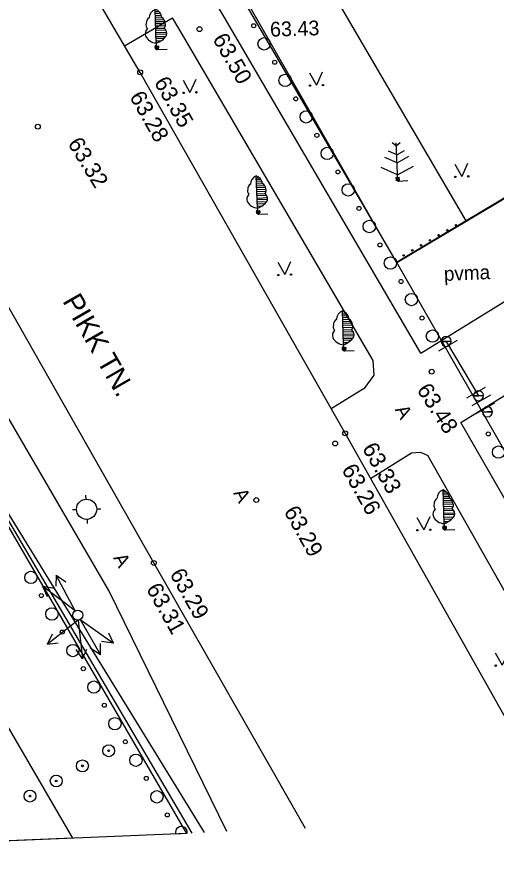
# Model space of a CAD drawing. Extents: x 641680 to 641799, y 6457000 to 6457110.
# Drawn here: x 641707.45 to 641731.14, y 6456999.92 to 6457041.55 of the extents above; entities that cross this region are included whole.
import ezdxf

# ---------------------------------------------------------------- set-up
doc = ezdxf.new("R2010")
doc.units = 0
for name, color, linetype in [('Level 10', 7, 'Continuous'), ('Level 11', 7, 'Continuous'), ('Level 12', 7, 'Continuous'), ('Level 14', 7, 'Continuous'), ('Level 15', 7, 'Continuous'), ('Level 17', 7, 'Continuous'), ('Level 30', 7, 'Continuous'), ('Level 4', 7, 'Continuous'), ('Level 40', 7, 'Continuous'), ('Level 49', 7, 'Continuous'), ('Level 5', 7, 'Continuous'), ('Level 54', 7, 'Continuous'), ('Level 55', 7, 'Continuous'), ('Level 6', 7, 'Continuous'), ('Level 7', 7, 'Continuous'), ('Level 8', 7, 'Continuous'), ('PUUDPQQSAD', 7, 'Continuous')]:
    doc.layers.add(name, color=color, linetype=linetype)

# ---------------------------------------------------------------- blocks, each defined once
blk = doc.blocks.new('BR')
at = {"layer": 'PUUDPQQSAD'}
blk.add_circle((0, 0), 43.2, dxfattribs=at)
blk = doc.blocks.new('NOOL3')
at = {"layer": 'Level 11'}
for p, q in [((0, 0), (1924.78, -0.19)), ((1924.78, -0.19), (1467.36, 264.49)), ((1924.78, -0.19), (1419.83, -264.81))]:
    blk.add_line(p, q, dxfattribs=at)
blk = doc.blocks.new('BL2')
at = {"layer": 'PUUDPQQSAD'}
for p, q in [((-7, 29), (-46, 184)), ((-44, 175), (-29, 178)), ((-41, 166), (-20, 171)), ((-39, 155), (-12, 162)), ((-36, 146), (-7, 153)), ((-34, 136), (5, 146)), ((11, 137), (-31, 126)), ((-30, 118), (16, 130)), ((18, 118), (-27, 107)), ((-24, 97), (16, 107)), ((25, 99), (-22, 87)), ((-19, 78), (31, 90)), ((33, 81), (-17, 69)), ((-15, 59), (30, 69)), ((22, 57), (-12, 49)), ((-10, 39), (11, 44)), ((-7, 29), (0, 0)), ((17, 25), (0, 0)), ((0, 0), (50, 0)), ((17, 25), (108, 157)), ((23, 33), (40, 21)), ((57, 21), (28, 41)), ((35, 50), (72, 23)), ((83, 29), (40, 59)), ((45, 66), (88, 36)), ((91, 47), (51, 74)), ((57, 82), (90, 59)), ((100, 65), (62, 91)), ((69, 101), (108, 74)), ((110, 82), (74, 107)), ((79, 115), (112, 93)), ((85, 124), (110, 107)), ((91, 132), (114, 116)), ((97, 141), (115, 128)), ((102, 148), (114, 140))]:
    blk.add_line(p, q, dxfattribs=at)
for centre, radius, start, end in [((-47, 118), 27.5, 131.0525, 195.0635), ((-51, 107), 23.6, 172.6355, 238.0275), ((-36, 68), 32.8, 144.3865, 211.7665), ((-23, 148), 43, 121.6135, 192.6895), ((-17, 90), 61.2, 219.0975, 278.9605), ((-53, 137), 48.1, 19.5625, 82.2205), ((-18, 122), 32.6, 18.4205, 71.5505), ((-56, 112), 96.5, 300.5785, 337.4485), ((56, 72), 61.2, 170.5745, 230.4375), ((27, 72), 32.8, 95.8635, 163.2435), ((-3, 119), 21.2, 325.8415, 39.5815), ((0, 77), 32.8, 356.2765, 63.6565), ((47, 117), 96.5, 252.0555, 288.9255), ((47, 109), 23.6, 124.1125, 189.5045), ((57, 113), 27.5, 82.5295, 146.5405), ((95, 115), 43, 73.0905, 144.1665), ((58, 51), 32.8, 307.7535, 15.1335), ((87, 81), 21.2, 277.3185, 351.0585), ((68, 130), 48.1, 331.0395, 33.6975), ((80, 94), 32.6, 329.8975, 23.0275)]:
    blk.add_arc(centre, radius, start, end, dxfattribs=at)
blk = doc.blocks.new('KMURU2')
at = {"layer": 'Level 6'}
for p in [(-318, 628), (318, 628), (0, 0), (0, 0)]:
    blk.add_line(p, (0, 0), dxfattribs=at)
for centre in [(-318, -8), (318, -8)]:
    blk.add_circle(centre, 34.5, dxfattribs=at)
blk = doc.blocks.new('AAP2')
at = {"layer": 'Level 6'}
blk.add_circle((0, 0), 34.5, dxfattribs=at)
blk = doc.blocks.new('BM2')
at = {"layer": 'PUUDPQQSAD'}
for p, q in [((-35, 83), (-102, 87)), ((-12, 28), (-101, 34)), ((-50, 120), (-95, 123)), ((-68, 161), (-92, 167)), ((0, 0), (-74, 175)), ((-68, 161), (-55, 183)), ((-50, 120), (-21, 154)), ((12, 27), (-45, 96)), ((-35, 83), (9, 134)), ((-12, 28), (47, 96)), ((36, 82), (-7, 134)), ((0, 0), (76, 174)), ((0, 0), (50, 0)), ((12, 27), (101, 32)), ((52, 119), (24, 153)), ((36, 82), (103, 86)), ((52, 119), (97, 121)), ((70, 160), (58, 182)), ((70, 160), (95, 166))]:
    blk.add_line(p, q, dxfattribs=at)
blk = doc.blocks.new('PM5')
at = {"layer": 'Level 11'}
for p, q in [((0, 0), (-250, 0)), ((-250, 0), (0, 0)), ((250, 0), (0, 0)), ((0, 0), (250, 0))]:
    blk.add_line(p, q, dxfattribs=at)
for start, end in [(0, 180), (180, 0)]:
    blk.add_arc((0, 0), 250, start, end, dxfattribs=at)
blk = doc.blocks.new('PP3')
at = {"layer": 'Level 11'}
blk.add_circle((0, 0), 250, dxfattribs=at)
blk = doc.blocks.new('BH')
at = {"layer": 'Level 7'}
for centre, radius in [((0, 0), 293), ((990, 0), 95.9)]:
    blk.add_circle(centre, radius, dxfattribs=at)
blk = doc.blocks.new('KP3')
at = {"layer": 'Level 14'}
for p, q in [((-2, 501), (-2, 702)), ((-501, -1), (-697, -1)), ((497, -4), (705, -4)), ((1, -500), (1, -705))]:
    blk.add_line(p, q, dxfattribs=at)
blk.add_circle((0, 0), 500, dxfattribs=at)
blk = doc.blocks.new('BR0')
at = {"layer": 'Level 7'}
blk.add_circle((0, 0), 294, dxfattribs=at)
blk = doc.blocks.new('BL4')
at = {"layer": 'Level 7'}
for p, q in [((0, 300), (0, 1900)), ((0, 1800), (150, 1800)), ((0, 1710), (220, 1710)), ((0, 1600), (280, 1600)), ((0, 1500), (300, 1500)), ((0, 1400), (400, 1400)), ((440, 1300), (0, 1300)), ((0, 1220), (470, 1220)), ((460, 1100), (0, 1100)), ((0, 1000), (410, 1000)), ((480, 900), (0, 900)), ((0, 800), (520, 800)), ((520, 710), (0, 710)), ((0, 610), (460, 600)), ((350, 500), (0, 500)), ((0, 400), (210, 400)), ((0, 300), (0, 0)), ((0, 0), (500, 0))]:
    blk.add_line(p, q, dxfattribs=at)
for centre, radius, start, end in [((130, 1490), 430, 107.592, 178.668), ((-179, 1454), 481, 5.541, 68.199), ((-230, 1164), 236, 158.614, 224.006), ((-175, 1255), 275, 117.031, 181.042), ((125, 1225), 326, 4.399, 57.529), ((258, 1158), 212, 311.82, 25.56), ((-188, 750), 328, 130.365, 197.745), ((188, 750), 328, 342.255, 49.635), ((54, 909), 612, 205.076, 264.939), ((-275, 1225), 965, 286.557, 323.427)]:
    blk.add_arc(centre, radius, start, end, dxfattribs=at)
blk = doc.blocks.new('KMURU4')
at = {"layer": 'Level 6'}
for p in [(-318, 628), (318, 628), (0, 0), (0, 0)]:
    blk.add_line(p, (0, 0), dxfattribs=at)
for centre in [(-318, -8), (318, -8)]:
    blk.add_circle(centre, 34.5, dxfattribs=at)
blk = doc.blocks.new('AAP3')
at = {"layer": 'Level 6'}
blk.add_circle((0, 0), 34.5, dxfattribs=at)
blk = doc.blocks.new('BM3')
at = {"layer": 'Level 7'}
for p, q in [((0, 1750), (-200, 1900)), ((0, 0), (0, 1900)), ((0, 1750), (200, 1900)), ((0, 1300), (-400, 1500)), ((0, 1300), (400, 1500)), ((0, 900), (-600, 1200)), ((0, 900), (600, 1200)), ((0, 300), (-800, 700)), ((0, 300), (800, 700)), ((0, 0), (500, 0))]:
    blk.add_line(p, q, dxfattribs=at)
blk = doc.blocks.new('BH0')
at = {"layer": 'Level 7'}
for centre, radius in [((0, 0), 293), ((990, 0), 95.9)]:
    blk.add_circle(centre, radius, dxfattribs=at)
blk = doc.blocks.new('PM6')
at = {"layer": 'Level 12'}
for p, q in [((0, 0), (-250, 0)), ((-250, 0), (0, 0)), ((250, 0), (0, 0)), ((0, 0), (250, 0))]:
    blk.add_line(p, q, dxfattribs=at)
for start, end in [(0, 180), (180, 0)]:
    blk.add_arc((0, 0), 250, start, end, dxfattribs=at)
blk = doc.blocks.new('PP4')
at = {"layer": 'Level 12'}
blk.add_circle((0, 0), 250, dxfattribs=at)

msp = doc.modelspace()

# ---------------------------------------------------------------- linework, layer by layer
at = {"layer": 'Level 10'}
for points in [[(641714.154, 6457050.462), (641717.42, 6457052.412), (641751.603, 6457072.831), (641763.883, 6457051.837), (641729.657, 6457031.477), (641726.215, 6457029.426)], [(641729.657, 6457031.477), (641717.42, 6457052.412), (641751.603, 6457072.831), (641763.872, 6457051.857)], [(641726.219, 6457029.426), (641763.883, 6457051.837), (641779.001, 6457026), (641740.865, 6457003.868)]]:
    msp.add_lwpolyline(points, close=True, dxfattribs=at)
for points in [[(641683.251, 6457022.002), (641694.124, 6457028.62), (641698.433, 6457031.133), (641715.83, 6457001.238)], [(641683.24, 6457022.276), (641694.121, 6457028.624), (641710.196, 6457001.002)], [(641710.196, 6457001.002), (641684.174, 6456999.915), (641683.24, 6457022.276)], [(641715.83, 6457001.238), (641684.174, 6456999.915), (641683.251, 6457022.002)]]:
    msp.add_lwpolyline(points, dxfattribs=at)
at = {"layer": 'Level 12'}
for p, q in [((641710.337, 6457012.229), (641708.719, 6457013.441)), ((641708.719, 6457013.441), (641708.94, 6457012.93)), ((641708.719, 6457013.441), (641709.307, 6457013.345)), ((641710.483, 6457011.761), (641708.969, 6457010.571)), ((641710.58, 6457011.793), (641712.23, 6457010.625)), ((641708.969, 6457010.571), (641709.204, 6457011.094)), ((641712.23, 6457010.625), (641711.996, 6457011.129)), ((641712.23, 6457010.625), (641711.64, 6457010.704)), ((641708.969, 6457010.571), (641709.491, 6457010.643))]:
    msp.add_line(p, q, dxfattribs=at)
for points in [[(641714.154, 6457050.462), (641717.42, 6457052.412), (641751.603, 6457072.831), (641763.883, 6457051.837), (641729.657, 6457031.477), (641726.215, 6457029.426)], [(641729.657, 6457031.477), (641717.42, 6457052.412), (641751.603, 6457072.831), (641763.872, 6457051.857)], [(641726.219, 6457029.426), (641763.883, 6457051.837), (641779.001, 6457026), (641740.865, 6457003.868)]]:
    msp.add_lwpolyline(points, close=True, dxfattribs=at)
for points in [[(641683.251, 6457022.002), (641694.124, 6457028.62), (641698.433, 6457031.133), (641715.83, 6457001.238)], [(641683.24, 6457022.276), (641694.121, 6457028.624), (641710.196, 6457001.002)], [(641710.196, 6457001.002), (641684.174, 6456999.915), (641683.24, 6457022.276)], [(641715.83, 6457001.238), (641684.174, 6456999.915), (641683.251, 6457022.002)]]:
    msp.add_lwpolyline(points, dxfattribs=at)
at = {"layer": 'Level 30'}
for centre in [(641716.477, 6457040.947), (641713.541, 6457038.815), (641708.489, 6457036.135), (641727.95, 6457024.033), (641723.671, 6457020.99), (641723.183, 6457020.491), (641719.283, 6457017.695), (641714.221, 6457014.591)]:
    msp.add_circle(centre, 0.12, dxfattribs=at)
at = {"layer": 'Level 4'}
for p, q in [((641728.303, 6457025.061), (641729.223, 6457025.589)), ((641728.67, 6457025.528), (641730.263, 6457022.845)), ((641716.118, 6457001.25), (641702.553, 6457024.299)), ((641729.681, 6457022.747), (641730.601, 6457023.275)), ((641729.948, 6457022.369), (641730.868, 6457022.897)), ((641730.153, 6457021.976), (641731.072, 6457022.504))]:
    msp.add_line(p, q, dxfattribs=at)
for centre in [(641716.477, 6457040.947), (641713.541, 6457038.815), (641708.489, 6457036.135), (641727.95, 6457024.033), (641723.671, 6457020.99), (641723.183, 6457020.491), (641719.283, 6457017.695), (641714.221, 6457014.591)]:
    msp.add_circle(centre, 0.12, dxfattribs=at)
at = {"layer": 'Level 40'}
for points in [[(641726.219, 6457029.426), (641713.991, 6457050.372), (641751.603, 6457072.831), (641763.883, 6457051.837)], [(641740.865, 6457003.868), (641726.219, 6457029.426), (641763.883, 6457051.837), (641779.001, 6457026)]]:
    msp.add_lwpolyline(points, close=True, dxfattribs=at)
for points in [[(641683.251, 6457022.002), (641694.124, 6457028.62), (641698.433, 6457031.133), (641715.83, 6457001.238)], [(641715.83, 6457001.238), (641684.174, 6456999.915), (641683.251, 6457022.002)]]:
    msp.add_lwpolyline(points, dxfattribs=at)
at = {"layer": 'Level 49'}
msp.add_line((641726.219, 6457029.426), (641726.219, 6457029.426), dxfattribs=at)
at = {"layer": 'Level 5'}
for p, q in [((641712.77, 6457040.129), (641715.143, 6457041.503)), ((641712.77, 6457040.129), (641715.143, 6457041.503)), ((641727.412, 6457024.952), (641738.038, 6457031.503)), ((641727.412, 6457024.952), (641738.038, 6457031.503)), ((641729.39, 6457021.531), (641740.362, 6457028.337)), ((641729.39, 6457021.531), (641740.362, 6457028.337)), ((641722.975, 6457022.216), (641724.656, 6457023.253)), ((641722.975, 6457022.216), (641724.656, 6457023.253)), ((641724.929, 6457018.763), (641726.958, 6457020.022)), ((641724.929, 6457018.763), (641726.958, 6457020.022)), ((641737.801, 6457002.155), (641727.761, 6457019.888)), ((641737.801, 6457002.155), (641727.761, 6457019.888))]:
    msp.add_line(p, q, dxfattribs=at)
for points in [[(641734.38, 6457002.012), (641723.671, 6457020.99), (641713.541, 6457038.815), (641700.074, 6457061.77)], [(641734.38, 6457002.012), (641723.671, 6457020.99), (641713.541, 6457038.815), (641700.074, 6457061.77)], [(641721.717, 6457001.483), (641714.221, 6457014.591), (641703.503, 6457033.406), (641686.982, 6457061.422)], [(641721.717, 6457001.483), (641714.221, 6457014.591), (641703.503, 6457033.406), (641686.982, 6457061.422)], [(641717.832, 6457001.321), (641711.992, 6457013.23), (641700.816, 6457032.405), (641684.533, 6457059.93)], [(641717.832, 6457001.321), (641711.992, 6457013.23), (641700.816, 6457032.405), (641684.533, 6457059.93)], [(641727.412, 6457024.952), (641717.595, 6457041.719), (641717.07, 6457042.619)], [(641727.412, 6457024.952), (641717.595, 6457041.719), (641717.07, 6457042.619)], [(641725.063, 6457024.588), (641715.714, 6457040.543), (641715.143, 6457041.503)], [(641725.063, 6457024.588), (641715.714, 6457040.543), (641715.143, 6457041.503)], [(641724.656, 6457023.253), (641725.114, 6457023.857), (641725.063, 6457024.588)], [(641724.656, 6457023.253), (641725.114, 6457023.857), (641725.063, 6457024.588)], [(641740.481, 6457002.267), (641729.39, 6457021.531)], [(641740.481, 6457002.267), (641729.39, 6457021.531)], [(641726.958, 6457020.022), (641727.399, 6457020.061), (641727.761, 6457019.888)], [(641726.958, 6457020.022), (641727.399, 6457020.061), (641727.761, 6457019.888)]]:
    msp.add_lwpolyline(points, dxfattribs=at)
at = {"layer": 'Level 54'}
msp.add_line((641726.219, 6457029.426), (641726.219, 6457029.426), dxfattribs=at)
at = {"layer": 'Level 55'}
msp.add_line((641682.603, 6457056.691), (641716.702, 6457001.274), dxfattribs=at)
at = {"layer": 'Level 7'}
msp.add_lwpolyline([(641715.294, 6457001.215), (641715.868, 6457001.239)], dxfattribs=at)
msp.add_lwpolyline([(641715.294, 6457001.215), (641715.868, 6457001.239)], dxfattribs=at)
msp.add_arc((641715.578, 6457001.281), 0.292, 351.8314, 192.9531, dxfattribs=at)
msp.add_arc((641715.578, 6457001.281), 0.292, 351.8314, 192.9531, dxfattribs=at)
at = {"layer": 'Level 8'}
for p, q in [((641728.303, 6457025.061), (641729.223, 6457025.589)), ((641728.67, 6457025.528), (641730.263, 6457022.845)), ((641716.118, 6457001.25), (641702.553, 6457024.299)), ((641729.681, 6457022.747), (641730.601, 6457023.275)), ((641729.948, 6457022.369), (641730.868, 6457022.897)), ((641730.153, 6457021.976), (641731.072, 6457022.504))]:
    msp.add_line(p, q, dxfattribs=at)

# ---------------------------------------------------------------- block references
at = {"layer": 'Level 11'}
for name, p, xscale, yscale, rotation in [('PM5', (641728.67, 6457025.528), 0.000997595718720879, 0.0009975957187208792, 2.392284612224699), ('PM5', (641730.263, 6457022.845), 0.000997595718720879, 0.0009975957187208792, 2.392284612224699), ('PM5', (641730.703, 6457022.049), 0.000997595718720879, 0.0009975957187208792, 2.392284612224699), ('NOOL3', (641710.337, 6457012.229), 0.0010411884966685981, 0.0010411884966685984, 118.38149468610287), ('PP3', (641710.456, 6457012.009), 0.000997595718720879, 0.0009975957187208792, 2.392284612224699), ('NOOL3', (641710.58, 6457011.793), 0.0010411884966685981, 0.0010411884966685981, -60.07673692803671), ('NOOL3', (641710.483, 6457011.761), 0.000997595718720879, 0.000997595718720879, -83.56387995230327)]:
    msp.add_blockref(name, p, dxfattribs=dict(at, xscale=xscale, yscale=yscale, rotation=rotation))
at = {"layer": 'Level 12', "xscale": 0.000997595718720879, "yscale": 0.0009975957187208792, "rotation": 2.392284612224699}
for name, p in [('PM6', (641728.67, 6457025.528)), ('PM6', (641730.263, 6457022.845)), ('PM6', (641730.703, 6457022.049)), ('PP4', (641710.456, 6457012.009))]:
    msp.add_blockref(name, p, dxfattribs=at)
at = {"layer": 'Level 14', "xscale": 0.000997595718720879, "yscale": 0.0009975957187208792, "rotation": 2.392284612224699}
msp.add_blockref('KP3', (641710.896, 6457017.241), dxfattribs=at)
at = {"layer": 'Level 6', "yscale": 0.0009975957187208792}
for name, p, xscale, rotation in [('KMURU2', (641722.254, 6457038.18), 0.000997595718720879, 2.392284612224699), ('KMURU4', (641722.254, 6457038.18), 0.000997595718720879, 2.392284612224699), ('KMURU2', (641716.005, 6457037.824), 0.000997595718720879, 2.392284612224699), ('KMURU4', (641716.005, 6457037.824), 0.000997595718720879, 2.392284612224699), ('KMURU2', (641729.436, 6457033.675), 0.000997595718720879, 2.392284612224699), ('KMURU4', (641729.436, 6457033.675), 0.000997595718720879, 2.392284612224699), ('AAP2', (641728.723, 6457031.019), 0.0009975957187208788, 29.889667755520914), ('AAP3', (641728.723, 6457031.019), 0.0009975957187208788, 29.889667755520914), ('AAP2', (641729.155, 6457031.268), 0.0009975957187208788, 29.889667755520914), ('AAP3', (641729.155, 6457031.268), 0.0009975957187208788, 29.889667755520914), ('AAP2', (641728.29, 6457030.771), 0.0009975957187208788, 29.889667755520914), ('AAP3', (641728.29, 6457030.771), 0.0009975957187208788, 29.889667755520914), ('AAP2', (641727.425, 6457030.273), 0.0009975957187208788, 29.889667755520914), ('AAP3', (641727.425, 6457030.273), 0.0009975957187208788, 29.889667755520914), ('AAP2', (641727.858, 6457030.522), 0.0009975957187208788, 29.889667755520914), ('AAP3', (641727.858, 6457030.522), 0.0009975957187208788, 29.889667755520914), ('AAP2', (641726.56, 6457029.776), 0.0009975957187208788, 29.889667755520914), ('AAP3', (641726.56, 6457029.776), 0.0009975957187208788, 29.889667755520914), ('AAP2', (641726.993, 6457030.025), 0.0009975957187208788, 29.889667755520914), ('AAP3', (641726.993, 6457030.025), 0.0009975957187208788, 29.889667755520914), ('KMURU2', (641720.684, 6457028.826), 0.000997595718720879, 2.392284612224699), ('KMURU4', (641720.684, 6457028.826), 0.000997595718720879, 2.392284612224699), ('KMURU2', (641727.561, 6457016.226), 0.000997595718720879, 2.392284612224699), ('KMURU4', (641727.561, 6457016.226), 0.000997595718720879, 2.392284612224699), ('KMURU2', (641731.435, 6457009.539), 0.000997595718720879, 2.392284612224699), ('KMURU4', (641731.435, 6457009.539), 0.000997595718720879, 2.392284612224699)]:
    msp.add_blockref(name, p, dxfattribs=dict(at, xscale=xscale, rotation=rotation))
at = {"layer": 'Level 7'}
for name, p, xscale, yscale, rotation in [('BL4', (641714.35, 6457039.949), 0.0010411884966685986, 0.0010411884966685984, 1.8022846122254845), ('BH', (641719.668, 6457040.223), 0.0010411884966685984, 0.0010411884966685984, 119.96691926238765), ('BH0', (641719.668, 6457040.223), 0.0010411884966685984, 0.0010411884966685984, 119.96691926238765), ('BL2', (641714.35, 6457039.949), 0.0010411884966685986, 0.0010411884966685984, 1.8022846122254845), ('BH', (641720.708, 6457038.419), 0.0010411884966685984, 0.0010411884966685984, 119.96691926238765), ('BH0', (641720.708, 6457038.419), 0.0010411884966685984, 0.0010411884966685984, 119.96691926238765), ('BH', (641721.748, 6457036.615), 0.0010411884966685984, 0.0010411884966685984, 119.96691926238765), ('BH0', (641721.748, 6457036.615), 0.0010411884966685984, 0.0010411884966685984, 119.96691926238765), ('BH', (641722.788, 6457034.811), 0.0010411884966685984, 0.0010411884966685984, 119.96691926238765), ('BH0', (641722.788, 6457034.811), 0.0010411884966685984, 0.0010411884966685984, 119.96691926238765), ('BM3', (641726.275, 6457033.447), 0.000997595718720879, 0.0009975957187208792, 2.392284612224699), ('BH', (641723.828, 6457033.007), 0.0010411884966685984, 0.0010411884966685984, 119.96691926238765), ('BH0', (641723.828, 6457033.007), 0.0010411884966685984, 0.0010411884966685984, 119.96691926238765), ('BL4', (641719.359, 6457031.812), 0.000997595718720879, 0.0009975957187208792, 2.392284612224699), ('BM2', (641726.275, 6457033.447), 0.000997595718720879, 0.0009975957187208792, 2.392284612224699), ('BH', (641724.869, 6457031.203), 0.0010411884966685984, 0.0010411884966685984, 119.96691926238765), ('BH0', (641724.869, 6457031.203), 0.0010411884966685984, 0.0010411884966685984, 119.96691926238765), ('BL2', (641719.359, 6457031.812), 0.000997595718720879, 0.0009975957187208792, 2.392284612224699), ('BH', (641725.909, 6457029.399), 0.0010411884966685984, 0.0010411884966685984, 119.96691926238765), ('BH0', (641725.909, 6457029.399), 0.0010411884966685984, 0.0010411884966685984, 119.96691926238765), ('BH', (641726.949, 6457027.595), 0.0010411884966685984, 0.0010411884966685984, 119.96691926238765), ('BH0', (641726.949, 6457027.595), 0.0010411884966685984, 0.0010411884966685984, 119.96691926238765), ('BL4', (641723.604, 6457025.056), 0.0010411884966685986, 0.0010411884966685984, 1.8022846122254845), ('BH', (641727.989, 6457025.791), 0.0010411884966685984, 0.0010411884966685984, 119.96691926238765), ('BH0', (641727.989, 6457025.791), 0.0010411884966685984, 0.0010411884966685984, 119.96691926238765), ('BL2', (641723.604, 6457025.056), 0.0010411884966685986, 0.0010411884966685984, 1.8022846122254845), ('BH', (641731.255, 6457020.065), 0.0010411884966685986, 0.0010411884966685981, 119.54069501052656), ('BH0', (641731.255, 6457020.065), 0.0010411884966685986, 0.0010411884966685981, 119.54069501052656), ('BL4', (641728.573, 6457016.221), 0.0010411884966685986, 0.0010411884966685984, 1.8022846122254845), ('BL2', (641728.573, 6457016.221), 0.0010411884966685986, 0.0010411884966685984, 1.8022846122254845), ('BH', (641708.145, 6457013.874), 0.0010411884966685984, 0.0010411884966685984, -60.11882068112739), ('BH0', (641708.145, 6457013.874), 0.0010411884966685984, 0.0010411884966685984, -60.11882068112739), ('BH', (641709.183, 6457012.069), 0.0010411884966685984, 0.0010411884966685984, -60.11882068112739), ('BH0', (641709.183, 6457012.069), 0.0010411884966685984, 0.0010411884966685984, -60.11882068112739), ('BH', (641710.22, 6457010.263), 0.0010411884966685984, 0.0010411884966685984, -60.11882068112739), ('BH0', (641710.22, 6457010.263), 0.0010411884966685984, 0.0010411884966685984, -60.11882068112739), ('BH', (641711.257, 6457008.457), 0.0010411884966685984, 0.0010411884966685984, -60.11882068112739), ('BH0', (641711.257, 6457008.457), 0.0010411884966685984, 0.0010411884966685984, -60.11882068112739), ('BH', (641712.295, 6457006.652), 0.0010411884966685984, 0.0010411884966685984, -60.11882068112739), ('BH0', (641712.295, 6457006.652), 0.0010411884966685984, 0.0010411884966685984, -60.11882068112739), ('BR0', (641711.988, 6457005.316), 0.0009975957187208792, 0.000997595718720879, -150.07892944746874), ('BR', (641711.988, 6457005.316), 0.0009975957187208792, 0.000997595718720879, -150.07892944746874), ('BH', (641713.332, 6457004.846), 0.0010411884966685984, 0.0010411884966685984, -60.11882068112739), ('BH0', (641713.332, 6457004.846), 0.0010411884966685984, 0.0010411884966685984, -60.11882068112739), ('BR0', (641710.691, 6457004.57), 0.0009975957187208792, 0.000997595718720879, -150.07892944746874), ('BR', (641710.691, 6457004.57), 0.0009975957187208792, 0.000997595718720879, -150.07892944746874), ('BR0', (641709.394, 6457003.823), 0.0009975957187208792, 0.000997595718720879, -150.07892944746874), ('BR', (641709.394, 6457003.823), 0.0009975957187208792, 0.000997595718720879, -150.07892944746874), ('BR0', (641708.097, 6457003.077), 0.0009975957187208792, 0.000997595718720879, -150.07892944746874), ('BH', (641714.37, 6457003.041), 0.0010411884966685984, 0.0010411884966685984, -60.11882068112739), ('BH0', (641714.37, 6457003.041), 0.0010411884966685984, 0.0010411884966685984, -60.11882068112739), ('BR', (641708.097, 6457003.077), 0.0009975957187208792, 0.000997595718720879, -150.07892944746874)]:
    msp.add_blockref(name, p, dxfattribs=dict(at, xscale=xscale, yscale=yscale, rotation=rotation))

# ---------------------------------------------------------------- texts
at = {"layer": 'Level 15'}
msp.add_text('PIKK TN.', height=0.9976, rotation=299.8635, dxfattribs=at).set_placement((641709.681, 6457027.522))
at = {"layer": 'Level 17'}
msp.add_text('PIKK TN.', height=0.9976, rotation=299.8635, dxfattribs=at).set_placement((641709.681, 6457027.522))
at = {"layer": 'Level 30'}
for s, height, rotation, p in [('63.43', 0.7288, 1.8023, (641719.971, 6457040.574)), ('63.50', 0.7981, 299.6107, (641717.099, 6457040.47)), ('63.35', 0.7981, 299.6107, (641714.209, 6457038.326)), ('63.28', 0.7981, 299.6107, (641712.994, 6457037.61)), ('63.32', 0.7981, 301.4927, (641709.939, 6457035.303)), ('63.48', 0.7981, 302.6988, (641727.189, 6457023.14)), ('63.33', 0.7981, 299.359, (641724.493, 6457020.256)), ('63.26', 0.7981, 299.359, (641723.475, 6457019.206)), ('63.29', 0.7981, 299.359, (641720.621, 6457017.134)), ('63.29', 0.7981, 299.359, (641714.982, 6457014.045)), ('63.31', 0.7981, 299.359, (641713.82, 6457013.32))]:
    msp.add_text(s, height=height, rotation=rotation, dxfattribs=at).set_placement(p)
at = {"layer": 'Level 4'}
for s, height, rotation, p in [('63.43', 0.7288, 1.8023, (641719.971, 6457040.574)), ('63.50', 0.7981, 299.6107, (641717.099, 6457040.47)), ('63.35', 0.7981, 299.6107, (641714.209, 6457038.326)), ('63.28', 0.7981, 299.6107, (641712.994, 6457037.61)), ('63.32', 0.7981, 301.4927, (641709.939, 6457035.303)), ('63.48', 0.7981, 302.6988, (641727.189, 6457023.14)), ('63.33', 0.7981, 299.359, (641724.493, 6457020.256)), ('63.26', 0.7981, 299.359, (641723.475, 6457019.206)), ('63.29', 0.7981, 299.359, (641720.621, 6457017.134)), ('63.29', 0.7981, 299.359, (641714.982, 6457014.045)), ('63.31', 0.7981, 299.359, (641713.82, 6457013.32))]:
    msp.add_text(s, height=height, rotation=rotation, dxfattribs=at).set_placement(p)
at = {"layer": 'Level 5'}
for p in [(641726.116, 6457022.162), (641726.116, 6457022.162), (641718.13, 6457018.041), (641718.13, 6457018.041), (641712.193, 6457014.84), (641712.193, 6457014.84)]:
    msp.add_text('A', height=0.698, rotation=299.1123, dxfattribs=at).set_placement(p)
at = {"layer": 'Level 6'}
msp.add_text('pvma', height=0.6983, rotation=2.3923, dxfattribs=at).set_placement((641728.566, 6457028.512))
msp.add_text('pvma', height=0.6983, rotation=2.3923, dxfattribs=at).set_placement((641728.566, 6457028.512))

doc.saveas('drawing.dxf')
